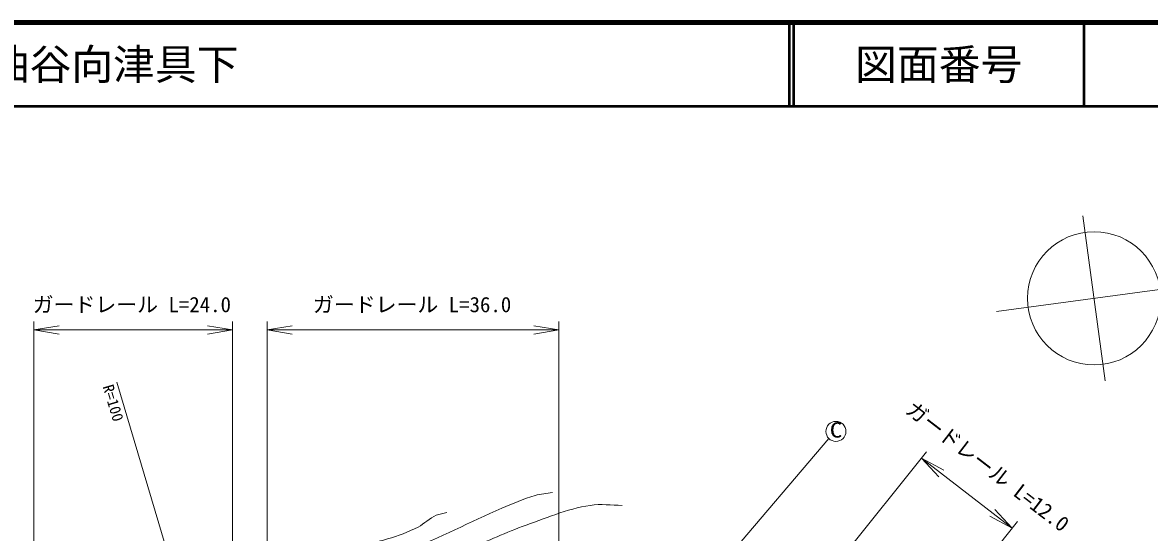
# Model space of a CAD drawing. Units: millimetres, scale not verified. Extents: x 40000 to 680000, y 20000 to 380000.
# Drawn here: x 417002 to 551838, y 319019 to 380000 of the extents above; entities that cross this region are included whole.
import ezdxf
from ezdxf.enums import TextEntityAlignment as Align

# ---------------------------------------------------------------- set-up
doc = ezdxf.new("R2010")
doc.units = ezdxf.units.MM
doc.header["$LTSCALE"] = 1000
for name, color, linetype, lineweight in [('M-TTL', 2, 'Continuous', 140), ('M-TTL-LINE', 7, 'Continuous', 50), ('M-TTL-TXT', 7, 'Continuous', 13), ('M-WORK', 1, 'Continuous', 13)]:
    doc.layers.add(name, color=color, linetype=linetype, lineweight=lineweight)
doc.styles.add('ＭＳ ゴシック', font='')
doc.styles.get('ＭＳ ゴシック').set_extended_font_data('MS Gothic')

# ---------------------------------------------------------------- blocks, each defined once
blk = doc.blocks.new('open_arrow')
at = {"color": 0, "linetype": 'Continuous', "lineweight": -2}
blk.add_lwpolyline([(7.5, 1.25), (0, 0), (7.5, -1.25)], dxfattribs=at)

msp = doc.modelspace()

# ---------------------------------------------------------------- linework, layer by layer
at = {"layer": 'M-TTL'}
msp.add_line((680000, 380000), (40000, 380000), dxfattribs=at)
at = {"layer": 'M-TTL-LINE'}
for p, q in [((508747, 380000), (508747, 370000)), ((509247, 380000), (509247, 370000)), ((543997, 380000), (543997, 370000)), ((40000, 370000), (680000, 370000))]:
    msp.add_line(p, q, dxfattribs=at)
at = {"layer": 'M-WORK'}
for p, q in [((543885, 356897), (546548, 337145)), ((418373, 299620), (418373, 344233)), ((442119, 304081), (442119, 344233)), ((446257, 305233), (446257, 344233)), ((481167, 309171), (481167, 344233)), ((418373, 343233), (442119, 343233)), ((446257, 343233), (481167, 343233)), ((428280, 337005), (439639, 298952)), ((492433, 305610), (513476, 330255)), ((502427, 300293), (525174, 328666)), ((524548, 327886), (535423, 319535)), ((513174, 291783), (536049, 320315))]:
    msp.add_line(p, q, dxfattribs=at)
msp.add_lwpolyline([(533552, 345448), (564884, 349672), (561734, 350845), (559306, 347528)], dxfattribs=at)
for centre, radius in [((545217, 347021), 7965), ((514322, 331105), 1200)]:
    msp.add_circle(centre, radius, dxfattribs=at)
for points, knots in [([(447587, 311334), (448119, 311805), (448584, 312366), (449184, 312746), (450390, 313511), (451763, 313993), (453120, 314437), (453678, 314620), (454267, 314691), (454837, 314833), (456296, 315196), (457738, 315623), (459195, 315995), (460486, 316326), (461816, 316517), (463078, 316946), (466959, 318267), (470540, 320349), (474330, 321912), (475647, 322455), (476947, 323063), (478319, 323444), (479000, 323633), (479710, 323691), (480406, 323814)], [0, 0, 0, 0, 1, 1, 1, 2, 2, 2, 3, 3, 3, 4, 4, 4, 5, 5, 5, 6, 6, 6, 7, 7, 7, 8, 8, 8, 8]), ([(447253, 309801), (449216, 310792), (451049, 312102), (453144, 312773), (453570, 312909), (454036, 312870), (454471, 312977), (456356, 313441), (458110, 314344), (459981, 314864), (463249, 315773), (466683, 316023), (469929, 317007), (472275, 317718), (474456, 318895), (476766, 319711), (479454, 320661), (482111, 321832), (484929, 322262), (486190, 322455), (487480, 322262), (488756, 322262)], [0, 0, 0, 0, 1, 1, 1, 2, 2, 2, 3, 3, 3, 4, 4, 4, 5, 5, 5, 6, 6, 6, 7, 7, 7, 7]), ([(448230, 314285), (449138, 314829), (449981, 315498), (450954, 315916), (452096, 316407), (453341, 316613), (454546, 316920), (455229, 317094), (455918, 317244), (456606, 317395), (457959, 317692), (459347, 317846), (460674, 318241), (461925, 318612), (463158, 319072), (464319, 319667), (465084, 320059), (465700, 320717), (466485, 321067), (466885, 321245), (467331, 321296), (467753, 321410)], [0, 0, 0, 0, 1, 1, 1, 2, 2, 2, 3, 3, 3, 4, 4, 4, 5, 5, 5, 6, 6, 6, 7, 7, 7, 7])]:
    msp.add_open_spline(points, degree=3, knots=knots, dxfattribs=at)

# ---------------------------------------------------------------- block references
at = {"layer": 'M-WORK', "xscale": 400, "yscale": 400}
for p in [(418373, 343233), (446257, 343233)]:
    msp.add_blockref('open_arrow', p, dxfattribs=at)
for p, rotation in [((442119, 343233), 180), ((481167, 343233), 180), ((524548, 327886), 322.5), ((535423, 319535), 142.5)]:
    msp.add_blockref('open_arrow', p, dxfattribs=dict(at, rotation=rotation))

# ---------------------------------------------------------------- texts
at = {"layer": 'M-TTL-TXT', "style": 'ＭＳ ゴシック'}
msp.add_text('地 名      長門市油谷向津具下', height=3666, dxfattribs=at).set_placement((370380, 375000), align=Align.MIDDLE_LEFT)
msp.add_text('図面番号', height=3666, dxfattribs=at).set_placement((526622, 375000), align=Align.MIDDLE_CENTER)
at = {"layer": 'M-WORK', "style": 'ＭＳ ゴシック'}
for s, p in [('ガードレール L=24.0', (430077, 344807)), ('ガードレール L=36.0', (463610, 344807))]:
    msp.add_text(s, height=1833, dxfattribs=at).set_placement(p, align=Align.BOTTOM_CENTER)
msp.add_text('R=100', height=1320, rotation=286.62, dxfattribs=at).set_placement((427483, 332051), align=Align.BOTTOM_RIGHT)
msp.add_text('ガードレール L=12.0', height=1833, rotation=322.478, dxfattribs=at).set_placement((531584, 325763), align=Align.BOTTOM_CENTER)
at = {"layer": 'M-WORK', "style": 'ＭＳ ゴシック', "width": 1.2}
msp.add_text('C', height=1833, dxfattribs=at).set_placement((513583, 329812), align=Align.BOTTOM_LEFT)

doc.saveas('drawing.dxf')
